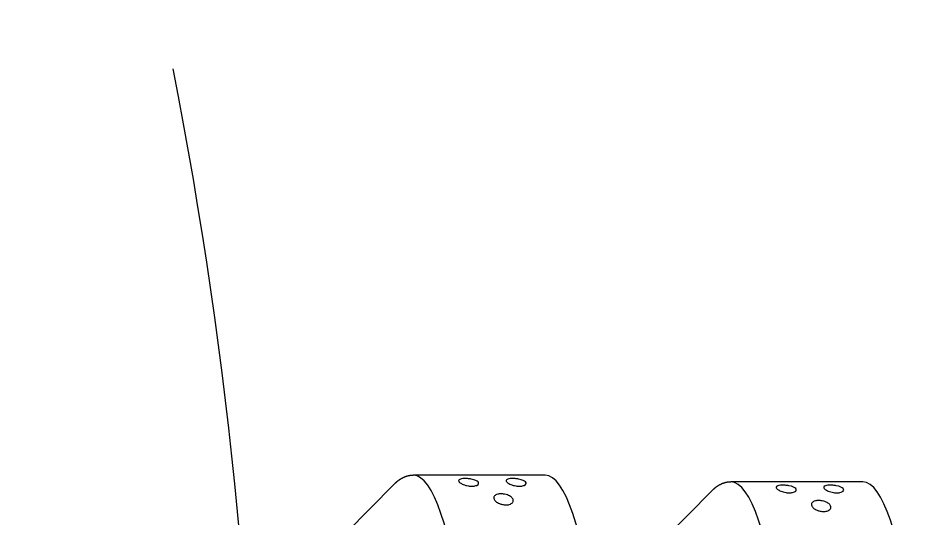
# Model space of a CAD drawing. Extents: x 409 to 498, y 628 to 778.
# Drawn here: x 465.693 to 469.226, y 691.644 to 693.574 of the extents above; entities that cross this region are included whole.
import ezdxf

# ---------------------------------------------------------------- set-up
doc = ezdxf.new("R2010")
doc.units = 0
doc.header["$MEASUREMENT"] = 0
doc.layers.add('1', color=4, linetype='Continuous')
doc.layers.add('DIM', color=3, linetype='Continuous')

# ---------------------------------------------------------------- blocks, each defined once
blk = doc.blocks.new('SUCTION')
at = {"layer": '1'}
for p, q in [((0.4816, 1.9416), (-0.0272, 1.9337)), ((-0.2826, 1.7079), (-0.1012, 1.898))]:
    blk.add_line(p, q, dxfattribs=at)
for centre in [(0.5106, 0.0668), (0.0017, 0.059)]:
    blk.add_ellipse(centre, major_axis=(-0.0289, 1.8748), ratio=0.145722, start_param=3.141593, end_param=6.283185, dxfattribs=at)
blk.add_open_spline([(-0.0272, 1.9337), (-0.0449, 1.9317), (-0.0614, 1.9264), (-0.0763, 1.9186), (-0.0895, 1.909), (-0.1012, 1.898)], degree=1, dxfattribs=at)
at = {"layer": '1', "color": 3}
for points, knots in [([(0.199, 1.8952), (0.1967, 1.8952), (0.1945, 1.8952), (0.1901, 1.8955), (0.1879, 1.8957), (0.1818, 1.8966), (0.1782, 1.8973), (0.1679, 1.9), (0.1626, 1.9022), (0.1544, 1.9066), (0.1517, 1.9087), (0.1463, 1.9147), (0.1458, 1.919), (0.1562, 1.9226), (0.1592, 1.9234), (0.1646, 1.924), (0.166, 1.9241), (0.1691, 1.9243), (0.1708, 1.9244), (0.174, 1.9244), (0.1758, 1.9244), (0.1792, 1.9243), (0.1809, 1.9243), (0.1876, 1.9238), (0.1925, 1.9232), (0.2109, 1.92), (0.2192, 1.9159), (0.2246, 1.9099), (0.2255, 1.9077), (0.2245, 1.9032), (0.2226, 1.9008), (0.2163, 1.8979), (0.2139, 1.8971), (0.2091, 1.8961), (0.2073, 1.8958), (0.2034, 1.8954), (0.2013, 1.8952), (0.199, 1.8952)], [0, 0, 0, 0, 0.0069049, 0.0069049, 0.0138098, 0.0138098, 0.0276196, 0.0276196, 0.0621946, 0.0621946, 0.0967696, 0.0967696, 0.172591, 0.172591, 0.1905104, 0.1905104, 0.1954315, 0.1954315, 0.2003527, 0.2003527, 0.2052739, 0.2052739, 0.2101951, 0.2101951, 0.2281145, 0.2281145, 0.3039359, 0.3039359, 0.3385109, 0.3385109, 0.3730859, 0.3730859, 0.3868957, 0.3868957, 0.3938006, 0.3938006, 0.4007055, 0.4007055, 0.4007055, 0.4007055]), ([(0.3822, 1.898), (0.3799, 1.898), (0.3776, 1.8981), (0.3732, 1.8983), (0.3711, 1.8986), (0.365, 1.8994), (0.3614, 1.9002), (0.3511, 1.9028), (0.3458, 1.905), (0.3376, 1.9094), (0.3348, 1.9116), (0.3294, 1.9176), (0.3289, 1.9219), (0.3393, 1.9255), (0.3424, 1.9262), (0.3478, 1.9268), (0.3492, 1.927), (0.3522, 1.9272), (0.3539, 1.9272), (0.3572, 1.9273), (0.3589, 1.9273), (0.3624, 1.9272), (0.3641, 1.9271), (0.3708, 1.9267), (0.3756, 1.926), (0.3941, 1.9229), (0.4024, 1.9187), (0.4077, 1.9127), (0.4087, 1.9105), (0.4076, 1.906), (0.4058, 1.9036), (0.3995, 1.9008), (0.397, 1.8999), (0.3922, 1.8989), (0.3905, 1.8986), (0.3866, 1.8982), (0.3844, 1.8981), (0.3822, 1.898)], [0, 0, 0, 0, 0.0069049, 0.0069049, 0.0138098, 0.0138098, 0.0276196, 0.0276196, 0.0621946, 0.0621946, 0.0967696, 0.0967696, 0.172591, 0.172591, 0.1905104, 0.1905104, 0.1954315, 0.1954315, 0.2003527, 0.2003527, 0.2052739, 0.2052739, 0.2101951, 0.2101951, 0.2281145, 0.2281145, 0.3039359, 0.3039359, 0.3385109, 0.3385109, 0.3730859, 0.3730859, 0.3868957, 0.3868957, 0.3938006, 0.3938006, 0.4007055, 0.4007055, 0.4007055, 0.4007055]), ([(0.3316, 1.8252), (0.3294, 1.8251), (0.3271, 1.8252), (0.3225, 1.8257), (0.3203, 1.826), (0.3139, 1.8272), (0.31, 1.8284), (0.3009, 1.8319), (0.2962, 1.8348), (0.2892, 1.8406), (0.2869, 1.8435), (0.2843, 1.8491), (0.2839, 1.8521), (0.2857, 1.8578), (0.2879, 1.8605), (0.2937, 1.8638), (0.2964, 1.8649), (0.3015, 1.8662), (0.3034, 1.8665), (0.3075, 1.867), (0.3097, 1.8672), (0.3143, 1.8673), (0.3166, 1.8672), (0.3211, 1.8668), (0.3234, 1.8665), (0.3297, 1.8654), (0.3335, 1.8644), (0.3427, 1.8613), (0.3475, 1.8587), (0.3548, 1.8532), (0.3573, 1.8502), (0.3598, 1.8447), (0.3603, 1.8417), (0.3585, 1.8357), (0.3563, 1.8328), (0.3502, 1.829), (0.3474, 1.8278), (0.3421, 1.8263), (0.3402, 1.8259), (0.3361, 1.8254), (0.3339, 1.8252), (0.3316, 1.8252)], [0, 0, 0, 0, 0.0068348, 0.0068348, 0.0136695, 0.0136695, 0.027339, 0.027339, 0.0535624, 0.0535624, 0.0797858, 0.0797858, 0.1072813, 0.1072813, 0.1347768, 0.1347768, 0.1487269, 0.1487269, 0.155702, 0.155702, 0.162677, 0.162677, 0.1696521, 0.1696521, 0.1766272, 0.1766272, 0.1905773, 0.1905773, 0.2180728, 0.2180728, 0.2455682, 0.2455682, 0.2717917, 0.2717917, 0.2980151, 0.2980151, 0.3116846, 0.3116846, 0.3185193, 0.3185193, 0.3253541, 0.3253541, 0.3253541, 0.3253541])]:
    blk.add_open_spline(points, degree=3, knots=knots, dxfattribs=at)
blk = doc.blocks.new('2011PULSE')
at = {"layer": '1', "color": 3, "linetype": 'Continuous'}
for centre, radius, start, end in [((52.9598, 67.5202), 19.7916, 269.89375, 285.06094), ((40.1862, 44.4939), 17.8591, 348.93273, 11.05492)]:
    blk.add_arc(centre, radius, start, end, dxfattribs=at)
at = {"layer": 'DIM', "rotation": 359.1160166812695}
for p in [(58.6382, 44.4173), (59.864, 44.3917)]:
    blk.add_blockref('SUCTION', p, dxfattribs=at)

msp = doc.modelspace()

# ---------------------------------------------------------------- block references
at = {"layer": '1'}
msp.add_blockref('2011PULSE', (408.577, 645.4604), dxfattribs=at)

doc.saveas('drawing.dxf')
